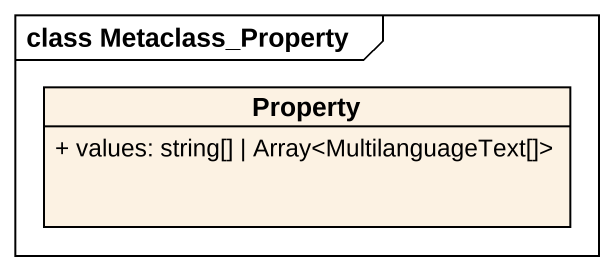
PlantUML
@startuml
mainframe class Metaclass_Property
hide circle
hide empty members
skinparam classAttributeIconSize 0
class Property {
  + values: string[] | Array<MultilanguageText[]>
}
@enduml
